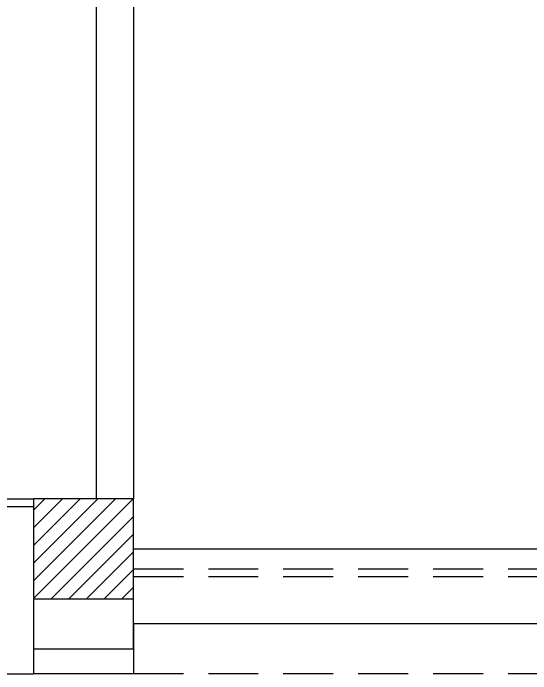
# Model space of a CAD drawing. Extents: x -9 to 600, y -23 to 65.
# Drawn here: x 272.482 to 274.555, y 12.648 to 15.292 of the extents above; entities that cross this region are included whole.
import ezdxf

# ---------------------------------------------------------------- set-up
doc = ezdxf.new("R2010")
doc.units = 0
doc.header["$LTSCALE"] = 0.8
doc.header["$MEASUREMENT"] = 0
doc.linetypes.add('HIDDEN', pattern=[0.375, 0.25, -0.125])
doc.layers.get('0').update_dxf_attribs({"color": 3, "linetype": 'CONTINUOUS'})
doc.layers.add('Desenho base', color=7, linetype='CONTINUOUS')

# ---------------------------------------------------------------- blocks, each defined once
blk = doc.blocks.new('*X15')
at = {"color": 0}
for p, q in [((15.8, 29.8007), (16.1993, 30.2)), ((15.8, 29.8714), (16.1286, 30.2)), ((15.8, 29.9421), (16.0579, 30.2)), ((15.8, 30.0128), (15.9872, 30.2)), ((15.8, 30.0836), (15.9164, 30.2)), ((15.8, 30.1543), (15.8457, 30.2)), ((15.87, 29.8), (16.2, 30.13)), ((15.9407, 29.8), (16.2, 30.0593)), ((16.0114, 29.8), (16.2, 29.9886)), ((16.0821, 29.8), (16.2, 29.9179)), ((16.1528, 29.8), (16.2, 29.8472))]:
    blk.add_line(p, q, dxfattribs=at)

msp = doc.modelspace()

# ---------------------------------------------------------------- linework, layer by layer
at = {"layer": 'Desenho base'}
for p, q in [((272.8135, 17.948), (272.8135, 13.348)), ((272.9635, 17.948), (272.9635, 13.348)), ((266.9635, 13.348), (272.5635, 13.348)), ((272.9635, 13.348), (272.5635, 13.348)), ((272.5635, 13.348), (272.5635, 12.948)), ((272.9635, 12.948), (272.9635, 13.348)), ((266.9635, 13.318), (272.5635, 13.318)), ((272.9635, 13.148), (278.5635, 13.148)), ((272.5635, 12.948), (272.5635, 12.648)), ((272.5635, 12.948), (272.9635, 12.948)), ((308.5635, 12.848), (272.9635, 12.848)), ((272.9635, 12.848), (272.9635, 12.648)), ((266.2635, 12.648), (272.5635, 12.648)), ((272.9635, 12.648), (272.5635, 12.648))]:
    msp.add_line(p, q, dxfattribs=at)
at = {"layer": 'Desenho base', "linetype": 'HIDDEN'}
for p, q in [((272.9635, 13.068), (278.5635, 13.068)), ((272.9635, 13.038), (278.5635, 13.038)), ((308.5635, 12.648), (272.9635, 12.648))]:
    msp.add_line(p, q, dxfattribs=at)
at = {"layer": 'Desenho base'}
msp.add_lwpolyline([(272.5635, 12.948), (272.9635, 12.948), (272.9635, 13.348), (272.5635, 13.348)], close=True, dxfattribs=at)
msp.add_lwpolyline([(272.5635, 12.948), (272.5635, 12.748), (272.9635, 12.748), (272.9635, 12.948)], dxfattribs=at)

# ---------------------------------------------------------------- block references
msp.add_blockref('*X15', (256.7635, -16.852), dxfattribs=at)

doc.saveas('drawing.dxf')
